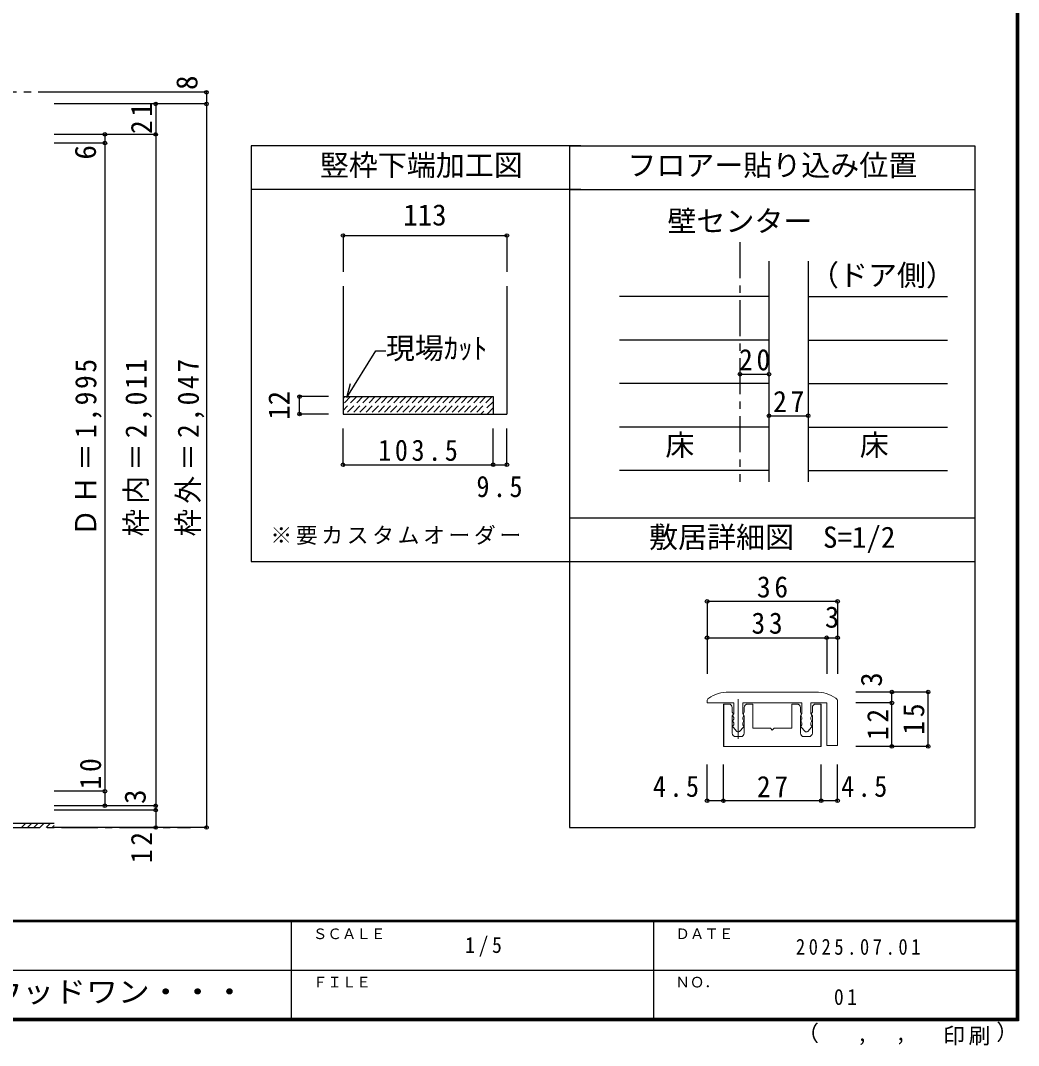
# Model space of a CAD drawing. Units: millimetres at full size, sheet at 1:5, with parts at other scales. Extents: x -973 to 977, y -718 to 696.
# Drawn here: x 288 to 977, y -718 to -11 of the extents above; entities that cross this region are included whole.
import ezdxf
from ezdxf.enums import TextEntityAlignment as Align

# ---------------------------------------------------------------- set-up
doc = ezdxf.new("R2010")
doc.units = ezdxf.units.MM
doc.header["$LTSCALE"] = 5
doc.header["$PDMODE"] = 32
doc.header["$PDSIZE"] = 2.5
doc.linetypes.add('CHAIN1', pattern=[8, 5, -1, 1, -1])
doc.linetypes.add('DASHED1', pattern=[1.8, 1.2, -0.6])
for name, color, linetype in [('0-1_通り芯', 4, 'CHAIN1'), ('0-3_仕上げ', 7, 'Continuous'), ('0-4_枠', 3, 'Continuous'), ('0-A_文字', 3, 'Continuous'), ('0-B_寸法', 7, 'Continuous'), ('0-C_ハッチ', 4, 'Continuous'), ('0-D_', 4, 'Continuous'), ('1-B_寸法', 7, 'Continuous'), ('F-1_枠', 6, 'Continuous'), ('F-A_文字', 7, 'Continuous')]:
    doc.layers.add(name, color=color, linetype=linetype)
doc.layers.add('1-7_金物', color=7, linetype='Continuous', lineweight=18)
doc.styles.add('ＭＳ ゴシック', font='')
doc.styles.get('ＭＳ ゴシック').set_extended_font_data('MS Gothic')

msp = doc.modelspace()

# ---------------------------------------------------------------- linework, layer by layer
at = {"layer": '0-1_通り芯'}
for p, q in [((405.619, -60.5), (36.653, -60.5)), ((784.536, -163.75), (784.536, -329.213)), ((36.653, -567.5), (405.619, -567.5))]:
    msp.add_line(p, q, dxfattribs=at)
at = {"layer": '0-3_仕上げ'}
msp.add_line((266.565, -564.5), (311.565, -564.5), dxfattribs=at)
at = {"layer": '0-4_枠'}
for p, q in [((667.066, -97.5), (447.515, -97.5)), ((674.791, -97.5), (638.992, -97.5)), ((667.066, -127.5), (447.515, -127.5)), ((674.791, -127.5), (644.547, -127.5)), ((804.536, -176.95), (804.536, -329.213)), ((831.536, -176.95), (831.536, -329.213)), ((623.791, -194.266), (623.791, -282.372)), ((510.791, -270.372), (614.291, -270.372)), ((614.291, -270.372), (614.291, -282.372))]:
    msp.add_line(p, q, dxfattribs=at)
at = {"layer": '0-4_枠', "color": 4}
for p, q in [((510.791, -159.266), (510.791, -184.266)), ((500.791, -270.372), (480.791, -270.372)), ((480.791, -282.372), (480.791, -270.372)), ((500.791, -282.372), (480.791, -282.372)), ((510.791, -317.372), (510.791, -292.372)), ((614.291, -317.372), (614.291, -292.372)), ((623.791, -317.372), (623.791, -292.372)), ((510.791, -317.372), (614.291, -317.372)), ((614.291, -317.372), (623.791, -317.372))]:
    msp.add_line(p, q, dxfattribs=at)
at = {"layer": '0-4_枠', "color": 7}
msp.add_line((513.302, -270.872), (515.89, -261.213), dxfattribs=at)
at = {"layer": '0-4_枠', "color": 4, "linetype": 'DASHED1'}
for p, q in [((520.282, -270.372), (510.791, -279.863)), ((511.797, -270.372), (510.791, -271.378)), ((516.039, -270.372), (510.791, -275.621)), ((524.525, -270.372), (512.525, -282.372)), ((528.767, -270.372), (516.767, -282.372)), ((533.01, -270.372), (521.01, -282.372)), ((537.253, -270.372), (525.253, -282.372)), ((541.495, -270.372), (529.495, -282.372)), ((545.738, -270.372), (533.738, -282.372)), ((549.98, -270.372), (537.98, -282.372)), ((554.223, -270.372), (542.223, -282.372)), ((558.466, -270.372), (546.466, -282.372)), ((562.708, -270.372), (550.708, -282.372)), ((566.951, -270.372), (554.951, -282.372)), ((571.194, -270.372), (559.194, -282.372)), ((575.436, -270.372), (563.436, -282.372)), ((579.679, -270.372), (567.679, -282.372)), ((583.922, -270.372), (571.922, -282.372)), ((588.164, -270.372), (576.164, -282.372)), ((592.407, -270.372), (580.407, -282.372)), ((596.649, -270.372), (584.649, -282.372)), ((600.892, -270.372), (588.892, -282.372)), ((605.135, -270.372), (593.135, -282.372)), ((609.377, -270.372), (597.377, -282.372)), ((613.62, -270.372), (601.62, -282.372)), ((614.291, -273.944), (605.863, -282.372)), ((614.291, -278.187), (610.105, -282.372))]:
    msp.add_line(p, q, dxfattribs=at)
at = {"layer": '0-4_枠', "color": 4}
msp.add_lwpolyline([(510.791, -159.266), (623.791, -159.266), (623.791, -184.266)], dxfattribs=at)
at = {"layer": '0-4_枠'}
msp.add_lwpolyline([(510.791, -194.266), (510.791, -282.372), (623.791, -282.372)], dxfattribs=at)
at = {"layer": '0-4_枠', "color": 7}
msp.add_lwpolyline([(513.302, -270.872), (533.307, -238.693), (540.271, -238.693)], dxfattribs=at)
for p in [(510.791, -159.266), (623.791, -159.266), (480.791, -270.372), (480.791, -282.372), (510.791, -317.372), (614.291, -317.372), (623.791, -317.372)]:
    msp.add_point(p, dxfattribs=at)
at = {"layer": '0-A_文字'}
for p, q in [((447.515, -97.5), (447.515, -384.026)), ((667.066, -97.5), (667.066, -384.026)), ((667.066, -97.5), (946.639, -97.5)), ((946.639, -97.5), (946.639, -567.5)), ((667.066, -127.5), (946.639, -127.5)), ((667.066, -354.026), (946.639, -354.026)), ((447.515, -384.026), (667.066, -384.026)), ((667.066, -384.026), (667.066, -567.5)), ((667.066, -384.026), (946.639, -384.026)), ((667.066, -567.5), (946.639, -567.5))]:
    msp.add_line(p, q, dxfattribs=at)
at = {"layer": '0-B_寸法', "color": 4}
for p, q in [((416.565, -60.5), (311.565, -60.5)), ((416.565, -60.5), (416.565, -567.5)), ((416.565, -68.5), (311.565, -68.5)), ((381.565, -68.5), (381.565, -567.5)), ((381.565, -89.5), (311.565, -89.5)), ((346.565, -89.5), (346.565, -552.5)), ((346.565, -95.5), (311.565, -95.5)), ((784.536, -254.952), (804.536, -254.952)), ((804.536, -283.547), (831.536, -283.547)), ((346.565, -542.5), (311.565, -542.5)), ((381.565, -552.5), (311.565, -552.5)), ((381.565, -555.5), (311.565, -555.5)), ((416.565, -567.5), (311.565, -567.5))]:
    msp.add_line(p, q, dxfattribs=at)
at = {"layer": '0-B_寸法'}
for p in [(416.565, -60.5), (381.565, -68.5), (416.565, -68.5), (346.565, -89.5), (381.565, -89.5), (346.565, -95.5), (784.536, -254.952), (804.536, -254.952), (804.536, -283.547), (831.536, -283.547), (346.565, -542.5), (346.565, -552.5), (381.565, -552.5), (381.565, -555.5), (381.565, -567.5), (416.565, -567.5)]:
    msp.add_point(p, dxfattribs=at)
at = {"layer": '0-C_ハッチ'}
for p, q in [((288.946, -567.5), (291.946, -564.5)), ((293.189, -567.5), (296.189, -564.5)), ((297.431, -567.5), (300.431, -564.5)), ((301.674, -567.5), (304.674, -564.5)), ((305.917, -567.5), (308.917, -564.5)), ((310.159, -567.5), (311.565, -566.095))]:
    msp.add_line(p, q, dxfattribs=at)
at = {"layer": '0-D_'}
for p, q in [((804.536, -201.364), (701.438, -201.364)), ((831.536, -201.364), (927.665, -201.364)), ((804.536, -231.364), (701.438, -231.364)), ((831.536, -231.364), (927.665, -231.364)), ((804.536, -261.364), (701.438, -261.364)), ((831.536, -261.364), (927.665, -261.364)), ((804.536, -291.364), (701.438, -291.364)), ((831.536, -291.364), (927.665, -291.364)), ((804.536, -321.364), (701.438, -321.364)), ((831.536, -321.364), (927.665, -321.364))]:
    msp.add_line(p, q, dxfattribs=at)
at = {"layer": '1-7_金物'}
for p, q in [((761.853, -480.375), (761.853, -481.584)), ((776.853, -474.084), (836.853, -474.084)), ((851.853, -480.375), (851.853, -510.834)), ((761.853, -481.584), (780.228, -481.584)), ((773.103, -511.584), (773.103, -482.334)), ((776.728, -482.334), (773.103, -482.334)), ((773.353, -511.584), (773.353, -482.334)), ((779.228, -487.959), (779.228, -484.834)), ((780.228, -481.584), (780.228, -489.084)), ((786.478, -481.584), (827.228, -481.584)), ((786.478, -481.584), (786.478, -489.084)), ((787.478, -487.959), (787.478, -484.834)), ((789.978, -482.334), (793.353, -482.334)), ((793.353, -482.334), (793.353, -499.084)), ((820.353, -482.334), (820.353, -499.084)), ((823.728, -482.334), (820.353, -482.334)), ((826.228, -487.959), (826.228, -484.834)), ((827.228, -481.584), (827.228, -489.084)), ((833.478, -481.584), (844.353, -481.584)), ((833.478, -481.584), (833.478, -489.084)), ((834.478, -487.959), (834.478, -484.834)), ((836.978, -482.334), (840.603, -482.334)), ((840.353, -482.334), (840.353, -511.584)), ((840.603, -482.334), (840.603, -511.584)), ((844.353, -481.584), (844.353, -510.834)), ((779.228, -487.959), (779.746, -488.823)), ((779.228, -490.459), (779.746, -489.594)), ((779.228, -502.334), (779.228, -490.459)), ((779.71, -489.948), (780.228, -489.084)), ((779.71, -490.719), (780.228, -491.584)), ((779.71, -493.698), (780.228, -492.834)), ((779.71, -494.469), (780.228, -495.334)), ((780.228, -491.584), (780.228, -492.834)), ((786.996, -489.948), (786.478, -489.084)), ((786.996, -490.719), (786.478, -491.584)), ((786.478, -491.584), (786.478, -492.834)), ((786.996, -493.698), (786.478, -492.834)), ((786.996, -494.469), (786.478, -495.334)), ((787.478, -487.959), (786.96, -488.823)), ((787.478, -490.459), (786.96, -489.594)), ((787.478, -502.334), (787.478, -490.459)), ((826.228, -487.959), (826.746, -488.823)), ((826.228, -490.459), (826.746, -489.594)), ((826.228, -502.334), (826.228, -490.459)), ((826.71, -489.948), (827.228, -489.084)), ((826.71, -490.719), (827.228, -491.584)), ((826.71, -493.698), (827.228, -492.834)), ((826.71, -494.469), (827.228, -495.334)), ((827.228, -491.584), (827.228, -492.834)), ((833.996, -489.948), (833.478, -489.084)), ((833.996, -490.719), (833.478, -491.584)), ((833.478, -491.584), (833.478, -492.834)), ((833.996, -493.698), (833.478, -492.834)), ((833.996, -494.469), (833.478, -495.334)), ((834.478, -487.959), (833.96, -488.823)), ((834.478, -490.459), (833.96, -489.594)), ((834.478, -502.334), (834.478, -490.459)), ((779.71, -497.448), (780.228, -496.584)), ((782.436, -501.183), (779.803, -498.343)), ((780.228, -495.334), (780.228, -496.584)), ((786.903, -498.343), (784.269, -501.183)), ((786.478, -495.334), (786.478, -496.584)), ((786.996, -497.448), (786.478, -496.584)), ((805.603, -499.084), (793.353, -499.084)), ((806.853, -500.334), (805.603, -499.084)), ((806.853, -500.334), (808.103, -499.084)), ((820.353, -499.084), (808.103, -499.084)), ((826.71, -497.448), (827.228, -496.584)), ((829.436, -501.183), (826.803, -498.343)), ((827.228, -495.334), (827.228, -496.584)), ((833.903, -498.343), (831.269, -501.183)), ((833.478, -495.334), (833.478, -496.584)), ((833.996, -497.448), (833.478, -496.584)), ((784.978, -504.834), (781.728, -504.834)), ((828.728, -504.834), (831.978, -504.834)), ((840.603, -511.584), (773.103, -511.584)), ((844.353, -510.834), (851.853, -510.834))]:
    msp.add_line(p, q, dxfattribs=at)
at = {"layer": '1-7_金物', "color": 4}
msp.add_line((783.353, -479.084), (783.353, -506.437), dxfattribs=at)
at = {"layer": '1-7_金物'}
for centre, radius, start, end in [((764.353, -480.375), 2.5, 123.74899, 180), ((776.853, -499.084), 25, 90, 123.74899), ((836.853, -499.084), 25, 56.25101, 90), ((849.353, -480.375), 2.5, 0, 56.25101), ((776.728, -484.834), 2.5, 0, 90), ((789.978, -484.834), 2.5, 90, 180), ((823.728, -484.834), 2.5, 0, 90), ((836.978, -484.834), 2.5, 90, 180), ((780.353, -490.334), 0.75, 149.05366, 210.94634), ((780.353, -494.084), 0.75, 149.05366, 210.94634), ((779.103, -489.209), 0.75, 329.05368, 30.94635), ((787.603, -489.209), 0.75, 149.05365, 210.94632), ((786.353, -490.334), 0.75, 329.05366, 30.94634), ((786.353, -494.084), 0.75, 329.05366, 30.94634), ((827.353, -490.334), 0.75, 149.05366, 210.94634), ((827.353, -494.084), 0.75, 149.05366, 210.94634), ((826.103, -489.209), 0.75, 329.05368, 30.94635), ((834.603, -489.209), 0.75, 149.05365, 210.94632), ((833.353, -490.334), 0.75, 329.05366, 30.94634), ((833.353, -494.084), 0.75, 329.05366, 30.94634), ((780.353, -497.834), 0.75, 149.05366, 222.83826), ((783.353, -500.334), 1.25, 222.83826, 317.16174), ((786.353, -497.834), 0.75, 317.16174, 30.94634), ((827.353, -497.834), 0.75, 149.05366, 222.83826), ((830.353, -500.334), 1.25, 222.83826, 317.16174), ((833.353, -497.834), 0.75, 317.16174, 30.94634), ((781.728, -502.334), 2.5, 180, 270), ((784.978, -502.334), 2.5, 270, 0), ((828.728, -502.334), 2.5, 180, 270), ((831.978, -502.334), 2.5, 270, 0)]:
    msp.add_arc(centre, radius, start, end, dxfattribs=at)
at = {"layer": '1-B_寸法', "color": 4}
for p, q in [((761.853, -411.584), (761.853, -461.584)), ((851.853, -411.584), (761.853, -411.584)), ((851.853, -411.584), (851.853, -461.584)), ((761.853, -436.584), (844.353, -436.584)), ((844.353, -436.584), (844.353, -461.584)), ((844.353, -436.584), (851.853, -436.584)), ((914.353, -474.084), (864.353, -474.084)), ((889.353, -481.584), (889.353, -474.084)), ((914.353, -511.584), (914.353, -474.084)), ((889.353, -481.584), (864.353, -481.584)), ((889.353, -511.584), (889.353, -481.584)), ((914.353, -511.584), (864.353, -511.584)), ((761.853, -549.084), (761.853, -524.084)), ((773.103, -549.084), (773.103, -524.084)), ((840.603, -549.084), (840.603, -524.084)), ((851.853, -549.084), (851.853, -524.084)), ((773.103, -549.084), (761.853, -549.084)), ((840.603, -549.084), (773.103, -549.084)), ((851.853, -549.084), (840.603, -549.084))]:
    msp.add_line(p, q, dxfattribs=at)
at = {"layer": '1-B_寸法'}
for p in [(761.853, -411.584), (851.853, -411.584), (761.853, -436.584), (844.353, -436.584), (851.853, -436.584), (889.353, -474.084), (914.353, -474.084), (889.353, -481.584), (889.353, -511.584), (914.353, -511.584), (761.853, -549.084), (773.103, -549.084), (840.603, -549.084), (851.853, -549.084)]:
    msp.add_point(p, dxfattribs=at)
at = {"layer": 'F-1_枠'}
for p, q in [((974.986, 695.833), (974.986, -700.833)), ((975.82, 695.833), (975.82, -700.833)), ((976.653, 695.833), (976.653, -700.833)), ((976.653, -631.667), (-973.347, -631.667)), ((976.653, -632.5), (-973.347, -632.5)), ((474.986, -632.5), (474.986, -699.167)), ((724.986, -632.5), (724.986, -699.167)), ((1.653, -665.833), (974.986, -665.834)), ((976.653, -699.167), (-973.347, -699.167)), ((976.653, -700), (-973.347, -700)), ((976.653, -700.833), (-973.347, -700.833))]:
    msp.add_line(p, q, dxfattribs=at)

# ---------------------------------------------------------------- texts
at = {"layer": '0-4_枠', "color": 7, "style": 'ＭＳ ゴシック'}
for s, p in [('竪枠下端加工図', (494.791, -122.5)), ('113', (552.291, -156.766)), ('現場ｶｯﾄ', (540.271, -248.693))]:
    msp.add_text(s, height=14.66, dxfattribs=at).set_placement(p, align=Align.BOTTOM_LEFT)
msp.add_text('12', height=14.66, rotation=90, dxfattribs=at).set_placement((478.291, -286.372), align=Align.BOTTOM_LEFT)
at = {"layer": '0-4_枠', "color": 7, "attachment_point": 7, "style": 'ＭＳ ゴシック'}
for s, insert, char_height in [('\\T1.28;\\W0.9;103.5', (535.041, -314.872), 14.66), ('\\T1.27;\\W0.9;9.5', (602.791, -339.872), 14.66), ('\\T1.17;※要カスタムオーダー', (460.678, -372.659), 11)]:
    msp.add_mtext(s, dxfattribs=dict(at, insert=insert, char_height=char_height))
at = {"layer": '0-A_文字', "color": 7, "style": 'ＭＳ ゴシック'}
for s, p in [('フロアー貼り込み位置', (706.853, -122.5)), ('壁センター', (734.536, -161.032)), ('（ドア側）', (832.8, -198.337)), ('床', (733.064, -315.41)), ('床', (867.13, -315.41)), ('敷居詳細図\u3000S=1/2', (721.853, -379.026))]:
    msp.add_text(s, height=14.66, dxfattribs=at).set_placement(p, align=Align.BOTTOM_LEFT)
at = {"layer": '0-B_寸法', "style": 'ＭＳ ゴシック'}
for s, p in [('8', (414.762, -58.888)), ('6', (344.751, -106.884)), ('3', (379.065, -551.25))]:
    msp.add_text(s, height=14.66, rotation=90, dxfattribs=at).set_placement(p, align=Align.BOTTOM_LEFT)
at = {"layer": '0-B_寸法', "char_height": 14.66, "attachment_point": 7, "rotation": 90, "style": 'ＭＳ ゴシック'}
for s, insert in [('\\T1.27;\\W0.95;21', (379.065, -89.312)), ('\\T1.19;\\W0.95;ＤＨ＝1,995', (344.384, -366.75)), ('\\T1.19;\\W0.95;枠内＝2,011', (379.065, -366.75)), ('\\T1.19;\\W0.95;枠外＝2,047', (415.079, -366.75)), ('\\T1.27;\\W0.95;10', (344.065, -541.25)), ('\\T1.27;\\W0.95;12', (379.065, -592.116))]:
    msp.add_mtext(s, dxfattribs=dict(at, insert=insert))
at = {"layer": '0-B_寸法', "char_height": 14.66, "attachment_point": 7, "style": 'ＭＳ ゴシック'}
for s, insert in [('\\T1.27;\\W0.95;20', (783.911, -252.452)), ('\\T1.27;\\W0.95;27', (807.411, -281.047))]:
    msp.add_mtext(s, dxfattribs=dict(at, insert=insert))
at = {"layer": '1-B_寸法', "style": 'ＭＳ ゴシック'}
msp.add_text('3', height=14.66, dxfattribs=at).set_placement((843.103, -434.084), align=Align.BOTTOM_LEFT)
msp.add_text('3', height=14.66, rotation=90, dxfattribs=at).set_placement((886.853, -470.451), align=Align.BOTTOM_LEFT)
at = {"layer": '1-B_寸法', "char_height": 14.66, "attachment_point": 7, "style": 'ＭＳ ゴシック'}
for s, insert in [('\\T1.27;\\W0.95;36', (796.228, -409.084)), ('\\T1.27;\\W0.95;33', (792.478, -434.084)), ('\\T1.27;\\W0.9;4.5', (724.531, -546.584)), ('\\T1.27;\\W0.95;27', (796.228, -546.584)), ('\\T1.27;\\W0.9;4.5', (854.335, -546.584))]:
    msp.add_mtext(s, dxfattribs=dict(at, insert=insert))
at = {"layer": '1-B_寸法', "char_height": 14.66, "attachment_point": 7, "rotation": 90, "style": 'ＭＳ ゴシック'}
for s, insert in [('\\T1.27;\\W0.95;12', (886.853, -507.209)), ('\\T1.27;\\W0.95;15', (911.853, -503.459))]:
    msp.add_mtext(s, dxfattribs=dict(at, insert=insert))
at = {"layer": 'F-A_文字', "style": 'ＭＳ ゴシック'}
for s, height, p in [('ＳＣＡＬＥ', 7.331, (489.986, -646.667)), ('ＤＡＴＥ', 7.331, (739.986, -646.667)), ('ＦＩＬＥ', 7.331, (489.986, -680)), ('ＮＯ．', 7.331, (739.986, -680.001)), ('（', 11, (823.992, -718.052)), ('）', 11, (961.387, -717.355)), (',', 11, (865.199, -718.052)), (',', 11, (891.686, -717.588))]:
    msp.add_text(s, height=height, dxfattribs=at).set_placement(p, align=Align.BOTTOM_LEFT)
at = {"layer": 'F-A_文字', "style": 'ＭＳ ゴシック', "width": 1.1}
msp.add_text('ウッドワン・・・', height=14.66, dxfattribs=at).set_placement((267.486, -692.5), align=Align.BOTTOM_LEFT)
at = {"layer": 'F-A_文字', "char_height": 11, "attachment_point": 7, "style": 'ＭＳ ゴシック'}
for s, insert in [('\\T1.38;\\W0.9;1/5', (594.986, -656.667)), ('\\T1.39;\\W0.85;2025.07.01', (823.111, -655.417)), ('\\T1.36;\\W0.9;01', (849.361, -690.001)), ('\\T1.17;印刷', (924.678, -717.82))]:
    msp.add_mtext(s, dxfattribs=dict(at, insert=insert))

doc.saveas('drawing.dxf')
